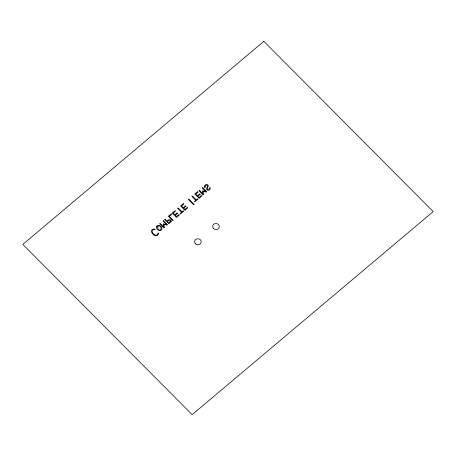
<?xml version="1.0" encoding="UTF-8"?>
<svg xmlns="http://www.w3.org/2000/svg" width="456" height="456" viewBox="0 0 456 456"><rect width="100%" height="100%" fill="white"/><g stroke="black" fill="none" stroke-linecap="round" stroke-linejoin="round"><path stroke-width="0.68" d="M205.046 186.384L205.16 187.462L204.807 187.661C203.199 186.31 205.981 183.483 207.617 184.737C209.828 186.048 205.969 188.356 207.771 189.645L209.344 188.961L209.845 187.342C211.47 188.773 208.312 191.503 206.91 189.844C205.371 188.379 208.905 186.344 207.013 185.165L206.061 185.273L205.046 186.384M164.331 227.287L164.16 227.789L163.613 227.755L159.606 223.605L160.238 223.417L163.55 226.746L163.242 223.873L166.332 224.375L163.037 221.063L163.282 220.505L167.569 224.825L166.85 225.144L163.875 224.5L164.331 227.287M203.581 194.222L203.41 194.723L202.863 194.695L198.856 190.54L199.489 190.357L202.8 193.686L202.492 190.807L205.582 191.309L202.287 187.997L202.532 187.445L206.819 191.759L206.101 192.079L203.125 191.434L203.581 194.222M157.035 226.809C160.78 236.157 163.869 222.916 157.035 226.809M156.408 226.507C155.633 229.3 160.347 232.326 161.897 229.362C162.649 226.598 157.953 223.56 156.408 226.507M158.511 233.66C155.827 240.871 146.308 228.188 155.08 229.083L155.063 229.545C147.402 229.573 157.103 239.628 158.095 232.725L158.511 233.66M171.302 221.251L168.902 223.805L164.73 219.61L164.73 219.148L165.232 219.188L167.124 221.086C168.053 219.33 170.96 218.937 171.302 221.251M170.561 221.2L168.919 222.893L167.608 221.576C168.207 220.527 170.185 219.427 170.561 221.2M173.092 220.174L172.465 220.356L168.361 216.23L171.439 213.744L171.667 214.337L169.347 216.292L173.092 220.174M194.028 204.339L193.39 204.527L188.499 199.614L188.505 199.141L189.012 199.181L194.028 204.339M177.64 213.203L175.326 215.26L176.54 216.486L178.86 214.531L179.476 214.793L176.518 217.392L172.168 213.02L175.246 210.541L175.48 211.128L173.16 213.083L174.836 214.77L177.025 212.929L177.64 213.203M186.054 206.112L183.739 208.17L184.959 209.395L187.279 207.44L187.895 207.702L184.936 210.301L180.582 205.93L183.665 203.45L183.893 204.043L181.573 205.998L183.255 207.685L185.438 205.838L186.054 206.112M200.258 194.142L197.944 196.205L199.164 197.431L201.484 195.476L202.099 195.732L199.141 198.337L194.792 193.965L197.87 191.48L198.098 192.073L195.778 194.028L197.459 195.715L199.648 193.874L200.258 194.142M177.863 208.078L177.851 208.569L181.516 212.251L180.285 213.294L180.525 213.904L183.928 211.037L183.289 210.763L182.047 211.806L178.381 208.124L177.863 208.078M192.067 196.114L192.061 196.599L195.727 200.287L194.49 201.324L194.729 201.934L198.138 199.067L197.494 198.793L196.251 199.842L192.586 196.154L192.067 196.114M263.842 41.353L22.8 244.41L192.158 414.647L433.2 211.59L263.842 41.353M195.51 243.817A3.306 3.038 7.9 0 0 201.079 242.734A3.306 3.038 7.9 0 0 197.169 238.807A3.306 3.038 7.9 0 0 195.51 243.817M213.585 228.587A3.306 3.038 7.9 0 0 219.159 227.51A3.306 3.038 7.9 0 0 215.249 223.577A3.306 3.038 7.9 0 0 213.585 228.587"/></g></svg>
